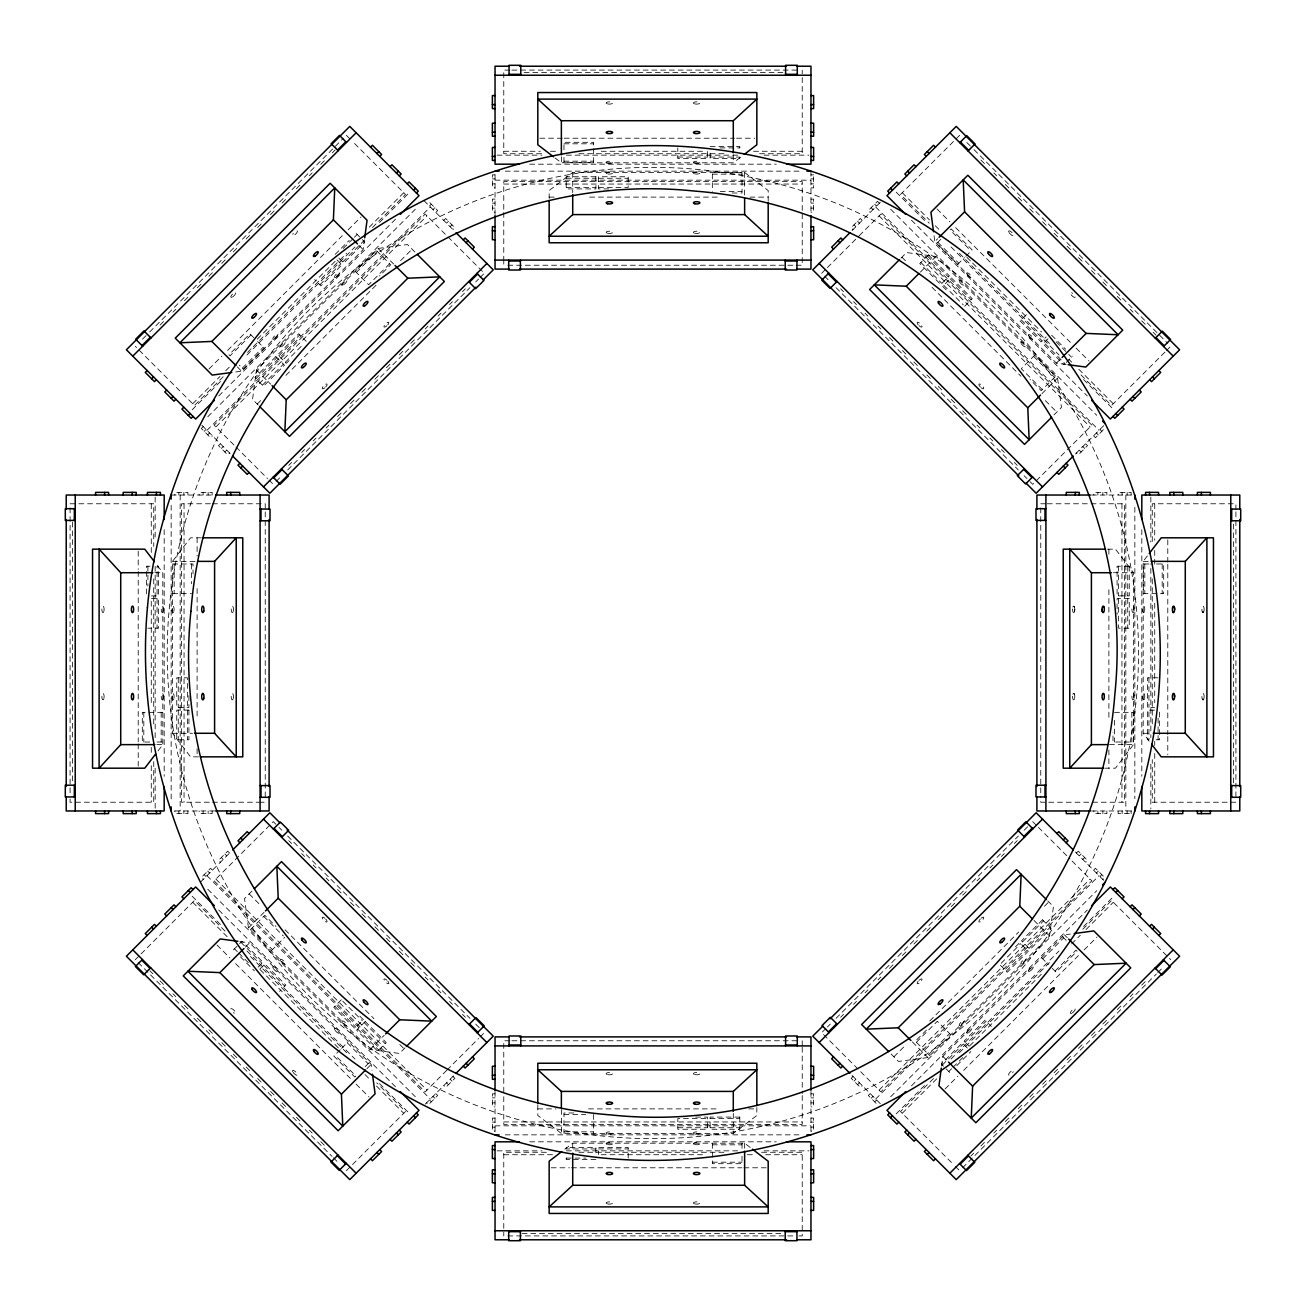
<?xml version="1.0" encoding="UTF-8"?>
<svg xmlns="http://www.w3.org/2000/svg" width="1306" height="1306" viewBox="0 0 1306 1306"><rect width="100%" height="100%" fill="white"/><g stroke="black" fill="none" stroke-linecap="round" stroke-linejoin="round"><path stroke-width="0.75" stroke-dasharray="5 3.75" d="M414.9 251.993L407.456 244.549L378.038 248.45L256.466 370.006L252.564 399.424L258.18 405.04M235.7 371.949L241.594 371.182L363.15 249.609L364.456 239.814M941.544 1066.186L942.85 1056.391L1064.406 934.818L1070.3 934.051M891.1 1054.007L898.544 1061.452L927.962 1057.55L1049.534 935.994L1053.436 906.576L1047.82 900.96M198.496 756.843L190.545 756.843L172.506 733.286L172.506 561.368L190.545 537.811L201.075 537.811M157.993 750.917L162.809 744.632L162.809 572.714L156.802 564.861M1149.198 741.139L1143.191 733.286L1143.191 561.368L1148.007 555.083M1107.504 549.157L1115.455 549.157L1133.494 572.714L1133.494 744.632L1115.455 768.189L1104.925 768.189M142.485 339.168L148.215 333.422M149.651 331.985L343.462 138.175M160.018 325.112L164.311 320.803M172.931 312.183L175.804 309.31M184.424 300.707L188.717 296.397M197.337 287.777L203.083 282.047M208.829 276.301L214.559 270.554M221.742 263.371L227.489 257.641M233.235 251.895L238.965 246.148M246.148 238.965L251.895 233.235M257.641 227.489L263.371 221.742M270.554 214.559L276.301 208.829M282.047 203.083L287.777 197.337M296.397 188.717L300.707 184.424M309.31 175.804L312.183 172.931M320.803 164.311L325.112 160.018M332.295 152.835L335.152 149.961M208.96 369.01L221.873 356.097M227.619 350.367L342.335 235.635M348.082 229.905L360.978 216.992M250.981 334.907L230.003 355.885L228.942 354.824L249.919 333.846L256.319 340.246M335.169 254.409L349.159 240.418M343.217 248.466L353.012 238.671M354.399 237.284L357.207 234.476M192.7 403.75L219.979 376.471M225.726 370.724L230.036 366.415M257.315 339.136L336.279 260.188M369.288 227.162L403.75 192.7M223.163 376.765L194.447 405.48L135.302 346.335M247.569 352.359L251.878 348.065M253.315 346.629L346.629 253.315M372.471 227.473L405.48 194.447L352.081 141.048M192.162 409.774L222.428 379.507M246.932 355.02L355.02 246.932M379.507 222.428L409.774 192.162M319.872 284.773L340.85 263.796M342.711 261.951L363.688 240.957M242.279 368.161L263.257 347.184M218.722 395.979L395.979 218.722M207.785 416.761L415.324 209.238M356.358 272.432L377.352 251.454M203.214 426.605L201.336 428.482L210.544 437.69L212.437 435.812M255.943 378.658L276.921 357.681M278.766 355.836L299.76 334.842M204.177 431.323L206.054 429.429M429.429 206.054L431.323 204.177M206.968 430.343L430.343 206.968M207.719 434.865L209.597 432.972M432.972 209.597L434.865 207.719M215.882 426.915L426.915 215.882M262.424 385.139L283.402 364.162M285.247 362.317L303.433 344.131M435.812 212.437L437.69 210.544L429.756 202.61M289.099 360.57L286.308 363.362L277.721 354.775L298.699 333.797L306.241 341.339M389.629 263.747L368.651 284.724L355.314 271.387L376.291 250.409L390.674 264.791L379.491 275.99M257.2 404.076L261.51 399.767M285.883 375.393L376.242 285.034M400.615 260.661L412.092 249.185M220.355 443.746L218.477 445.624L227.685 454.831L229.578 452.953M443.746 220.355L445.624 218.477L454.831 227.685L452.953 229.578M221.318 448.448L223.195 446.57M446.57 223.195L448.448 221.318M224.861 452.007L226.738 450.113M450.113 226.738L452.007 224.861M288.773 465.36L291.646 462.487M301.686 452.431L304.559 449.558M313.179 440.955L316.052 438.081M326.092 428.025L328.965 425.152M337.585 416.549L343.331 410.802M350.498 403.619L354.808 399.31M361.991 392.143L367.737 386.396M374.904 379.213L379.213 374.904M386.396 367.737L392.143 361.991M399.31 354.808L403.619 350.498M410.802 343.331L416.549 337.585M425.152 328.965L428.025 326.092M438.081 316.052L440.955 313.179M449.558 304.559L452.431 301.686M462.487 291.646L465.36 288.773M276.154 481.457L281.9 475.71M287.647 469.964L469.964 287.647M475.71 281.9L478.584 279.027M480.02 277.59L484.33 273.281L425.185 214.135L214.135 425.185L235.668 446.701M200.585 882.04L230.607 852.018M852.018 230.607L880.603 202.022M135.302 959.665L139.611 955.355M141.048 953.919L194.447 900.52L227.473 933.529M821.67 273.281L825.98 268.987M827.416 267.55L858.989 235.978M859.299 235.668L880.815 214.135L1091.865 425.185L1032.72 484.33L1028.41 480.02M959.665 135.302L900.52 194.447L929.235 223.163M251.993 891.1L244.549 898.544L248.45 927.962L370.006 1049.534L399.424 1053.436L405.04 1047.82M900.96 258.18L906.576 252.564L935.994 256.466L1057.55 378.038L1061.452 407.456L1054.007 414.9M248.45 927.962L264.041 912.372M1066.186 364.456L1056.391 363.15L934.818 241.594L937.659 238.753M250.409 929.709L264.791 915.326L275.99 926.509M940.777 239.341L936.777 243.34L957.755 264.318L964.432 257.641M233.431 949.854L242.018 941.267L262.996 962.244L257.968 967.273M245.365 947.095L249.609 942.85L371.182 1064.406L371.949 1070.3M920.404 272.056L935.994 256.466M271.387 950.686L284.724 937.349M965.754 256.319L972.154 249.919L951.176 228.942L950.115 230.003L971.093 250.981M259.829 969.117L264.857 964.089L285.834 985.067L279.549 991.352M964.661 306.241L972.203 298.699L951.225 277.721L942.638 286.308L946.834 290.503M341.339 999.759L333.797 1007.301L354.775 1028.279L363.362 1019.692L359.166 1015.497M1026.451 314.648L1020.166 320.933L1041.143 341.911L1046.171 336.883M1048.032 338.727L1043.004 343.756L1063.982 364.733L1065.043 363.688L1044.049 342.711M340.246 1049.681L333.846 1056.081L354.824 1077.058L355.885 1075.997L334.907 1055.019M341.568 1048.359L348.245 1041.682M370.006 1049.534L384.176 1035.364M1056.391 363.15L1060.635 358.905M1066.3 362.431L1072.569 356.146M365.223 1066.659L369.223 1062.66M366.921 1068.667L371.182 1064.406M1041.959 393.628L1057.55 378.038M346.335 1170.698L405.48 1111.553L376.765 1082.837M446.701 1070.332L425.185 1091.865L214.135 880.815L273.281 821.67L277.59 825.98M447.011 1070.022L478.584 1038.45M480.02 1037.013L484.33 1032.72M1164.952 352.081L1111.553 405.48L1078.527 372.471M1166.389 350.645L1170.698 346.335M425.234 1104.141L453.982 1075.393M1075.393 453.982L1105.415 423.96M1103.39 429.756L1095.456 437.69L1093.563 435.812M825.98 1028.41L821.67 1032.72L880.815 1091.865L1091.865 880.815L1070.332 859.299M827.416 1026.973L830.29 1024.1M836.036 1018.353L1018.353 836.036M1024.1 830.29L1029.846 824.543M840.64 1017.227L843.513 1014.354M853.569 1004.314L856.442 1001.441M865.045 992.821L867.919 989.948M877.975 979.908L880.848 977.035M889.451 968.415L895.198 962.669M902.381 955.502L906.691 951.192M913.857 944.009L919.604 938.263M926.787 931.096L931.096 926.787M938.263 919.604L944.009 913.857M951.192 906.691L955.502 902.381M962.669 895.198L968.415 889.451M977.035 880.848L979.908 877.975M989.948 867.919L992.821 865.045M1001.441 856.442L1004.314 853.569M1014.354 843.513L1017.227 840.64M853.047 1076.422L851.169 1078.315L860.376 1087.523L862.254 1085.645M1076.422 853.047L1078.315 851.169L1087.523 860.376L1085.645 862.254M853.993 1081.139L855.887 1079.262M1079.262 855.887L1081.139 853.993M857.552 1084.682L859.43 1082.805M1082.805 859.43L1084.682 857.552M893.908 1056.815L905.385 1045.339M929.758 1020.966L1018.68 932.043M1044.49 906.233L1048.8 901.924M926.509 1030.01L915.326 1041.208L929.709 1055.591M916.371 1042.253L937.349 1021.276L950.686 1034.613M1015.497 946.834L1019.692 942.638L1028.279 951.225L1007.301 972.203L999.759 964.661M870.188 1093.563L868.31 1095.456L876.244 1103.39M1093.563 870.188L1095.456 868.31L1104.664 877.518L1102.786 879.395M1001.163 963.273L1020.753 943.683M1022.598 941.838L1043.576 920.861M871.135 1098.281L873.028 1096.403M879.085 1090.118L1090.118 879.085M1096.403 873.028L1098.281 871.135M875.657 1099.032L1099.032 875.657M874.677 1101.823L876.571 1099.946M1099.946 876.571L1101.823 874.677M1006.24 971.158L1027.234 950.164M1029.079 948.319L1050.057 927.342M928.648 1054.546L949.642 1033.568M890.676 1096.762L1096.762 890.676M911.457 1085.841L1087.278 910.021M1042.743 958.816L1063.721 937.839M942.312 1065.043L963.289 1044.049M965.15 1042.204L986.128 1021.227M896.226 1113.838L926.493 1083.572M950.98 1059.068L1059.068 950.98M1083.572 926.493L1113.838 896.226M933.529 1078.527L900.52 1111.553L953.919 1164.952M959.371 1052.685L1051.248 960.808M1082.837 929.235L1111.553 900.52L1170.698 959.665M902.25 1113.3L936.712 1078.838M969.721 1045.812L1041.519 974.031M1071.655 943.895L1080.274 935.276M1086.021 929.529L1113.3 902.25M948.793 1071.524L951.601 1068.716M952.988 1067.329L962.783 1057.534M956.841 1065.582L970.831 1051.591M1055.019 971.093L1075.997 950.115L1077.058 951.176L1056.081 972.154L1049.681 965.754M945.022 1089.008L957.918 1076.095M963.665 1070.365L1078.381 955.633M1084.127 949.903L1097.04 936.99M970.848 1156.039L973.705 1153.165M980.888 1145.982L985.197 1141.689M993.817 1133.069L996.69 1130.196M1005.293 1121.576L1009.603 1117.283M1018.223 1108.663L1023.953 1102.917M1029.699 1097.171L1035.446 1091.441M1042.629 1084.258L1048.359 1078.511M1054.105 1072.765L1059.852 1067.035M1067.035 1059.852L1072.765 1054.105M1078.511 1048.359L1084.258 1042.629M1091.441 1035.446L1097.171 1029.699M1102.917 1023.953L1108.663 1018.223M1117.283 1009.603L1121.576 1005.293M1130.196 996.69L1133.069 993.817M1141.689 985.197L1145.982 980.888M962.538 1167.825L1156.349 974.015M1157.785 972.578L1163.515 966.832M768.189 201.075L768.189 190.545L744.632 172.506L572.714 172.506L549.157 190.545L549.157 198.496M555.083 157.993L561.368 162.809L733.286 162.809L741.139 156.802M564.861 1149.198L572.714 1143.191L744.632 1143.191L750.917 1148.007M537.811 1104.925L537.811 1115.455L561.368 1133.494L733.286 1133.494L756.843 1115.455L756.843 1107.504M509.862 70.083L503.773 70.083L503.773 153.733L544.373 153.733M511.887 70.083L798.162 70.083M524.081 72.548L783.959 72.548M539.835 138.207L562.151 138.207M564.176 138.207L734.543 138.207M736.568 138.207L754.819 138.207M563.98 143.807L593.659 143.807M710.105 146.403L739.784 146.403L739.784 149.961M719.998 147.904L739.784 147.904M503.773 151.267L540.325 151.267M550.463 151.267L558.593 151.267M601.233 151.267L704.767 151.267M753.497 151.267L802.227 151.267M578.901 153.733L727.099 153.733M759.586 153.733L802.227 153.733L802.227 70.083M497.08 155.153L541.925 155.153M566.38 155.153L739.62 155.153M764.075 155.153L808.92 155.153M677.814 157.063L707.493 157.063M710.105 157.063L739.784 157.063L739.784 158.565L710.105 158.565L710.105 151.447M563.98 161.177L593.659 161.177M529.697 164.181L776.303 164.181M505.242 171.151L800.758 171.151M712.341 174.155L742.02 174.155M495.039 174.873L492.378 174.873L492.378 187.901L495.039 187.901M810.961 174.873L813.622 174.873M566.216 178.253L595.895 178.253M598.507 178.253L628.186 178.253M492.378 178.873L495.039 178.873M810.961 178.873L813.622 178.873M495.039 180.163L810.961 180.163M492.378 183.885L495.039 183.885M810.961 183.885L813.622 183.885M503.773 184.048L802.227 184.048M566.216 187.411L595.895 187.411M598.507 187.411L628.186 187.411L628.186 176.751L598.507 176.751L598.507 188.913L612.351 188.913M810.961 187.901L813.622 187.901L813.622 176.669M720.259 191.525L742.02 191.525M732.127 193.01L742.02 193.01L742.02 172.653L712.341 172.653L712.341 191.525M549.157 197.108L557.27 197.108M589.708 197.108L717.484 197.108M749.938 197.108L768.189 197.108M495.039 199.116L492.378 199.116L492.378 212.143L495.039 212.143M810.961 199.116L813.622 199.116L813.622 212.143L810.961 212.143M492.378 203.116L495.039 203.116M810.961 203.116L813.622 203.116M492.378 208.127L495.039 208.127M810.961 208.127L813.622 208.127M507.838 265.232L794.113 265.232M796.138 265.232L802.227 265.232L802.227 212.454M171.151 495.039L214.527 495.039M1091.473 495.039L1131.241 495.039M70.083 503.773L153.733 503.773L153.733 546.414M210.429 503.773L181.583 503.773L181.583 802.227L210.429 802.227M212.454 503.773L265.232 503.773L265.232 509.862M1040.768 503.773L1046.857 503.773M1047.298 503.773L1124.417 503.773L1124.417 802.227L1040.768 802.227L1040.768 796.138M172.506 561.368L196.553 561.368M1143.191 561.368L1149.198 561.368M172.653 563.98L193.01 563.98L193.01 573.873M1149.002 563.98L1143.338 563.98L1143.338 593.659L1163.695 593.659L1163.695 563.98L1150.488 563.98M149.961 566.216L146.403 566.216L146.403 595.895M154.794 572.714L162.809 572.714M1113.447 572.714L1133.494 572.714M172.653 593.659L191.525 593.659M151.447 595.895L158.565 595.895L158.565 566.216L157.063 566.216L157.063 595.895M151.447 598.507L158.565 598.507L158.565 628.186L147.904 628.186M1158.095 677.814L1147.435 677.814L1147.435 707.493L1154.553 707.493M1154.553 710.105L1147.435 710.105L1147.435 739.784L1148.937 739.784L1148.937 710.105M162.662 712.341L142.305 712.341L142.305 742.02L149.847 742.02M1114.475 712.341L1133.347 712.341L1133.347 742.02L1112.99 742.02L1112.99 732.127M172.506 733.286L192.553 733.286M1143.191 733.286L1151.206 733.286M1156.039 739.784L1159.597 739.784L1159.597 710.105M156.998 742.02L162.662 742.02M156.802 744.632L162.809 744.632M1109.447 744.632L1133.494 744.632M212.454 802.227L258.702 802.227M259.143 802.227L265.232 802.227M1235.917 802.227L1152.267 802.227L1152.267 759.586M174.759 810.961L214.527 810.961M1091.473 810.961L1134.849 810.961M1129.331 813.622L1118.099 813.622L1118.099 810.961M509.862 1040.768L503.773 1040.768L503.773 1093.546M511.887 1040.768L798.162 1040.768M495.039 1093.857L492.378 1093.857L492.378 1106.884L495.039 1106.884M810.961 1093.857L813.622 1093.857L813.622 1106.884L810.961 1106.884M492.378 1097.873L495.039 1097.873M810.961 1097.873L813.622 1097.873M492.378 1102.884L495.039 1102.884M810.961 1102.884L813.622 1102.884M537.811 1108.892L556.062 1108.892M588.516 1108.892L716.292 1108.892M748.73 1108.892L756.843 1108.892M573.873 1112.99L563.98 1112.99L563.98 1133.347M563.98 1114.475L585.741 1114.475M695.625 1117.087L707.493 1117.087L707.493 1129.249L677.814 1129.249L677.814 1118.589L707.493 1118.589M495.039 1118.099L492.378 1118.099L492.378 1131.127L495.039 1131.127M810.961 1118.099L813.622 1118.099L813.622 1131.127L810.961 1131.127M710.105 1118.589L739.784 1118.589M492.378 1122.115L495.039 1122.115M503.773 1121.952L802.227 1121.952M810.961 1122.115L813.622 1122.115M495.039 1125.837L810.961 1125.837M492.378 1127.127L495.039 1127.127M810.961 1127.127L813.622 1127.127M677.814 1127.747L707.493 1127.747M710.105 1127.747L739.784 1127.747M563.98 1131.845L593.659 1131.845M505.242 1134.849L800.758 1134.849M529.697 1141.819L776.303 1141.819M712.341 1144.823L742.02 1144.823M595.895 1148.937L566.216 1148.937L566.216 1147.435L595.895 1147.435L595.895 1154.553M598.507 1148.937L628.186 1148.937M497.08 1150.847L541.925 1150.847M566.38 1150.847L739.62 1150.847M764.075 1150.847L808.92 1150.847M546.414 1152.267L503.773 1152.267L503.773 1235.917M578.901 1152.267L727.099 1152.267M761.627 1152.267L802.227 1152.267L802.227 1235.917L796.138 1235.917M503.773 1154.733L552.503 1154.733M601.233 1154.733L704.767 1154.733M747.407 1154.733L755.537 1154.733M765.675 1154.733L802.227 1154.733M566.216 1158.095L586.002 1158.095M595.895 1159.597L566.216 1159.597L566.216 1156.039M712.341 1162.193L742.02 1162.193M551.181 1167.793L569.432 1167.793M571.457 1167.793L741.824 1167.793M743.849 1167.793L766.165 1167.793M522.041 1233.452L781.919 1233.452M507.838 1235.917L794.113 1235.917M239.814 941.544L249.609 942.85M966.832 142.485L972.578 148.215M974.015 149.651L1167.825 343.462M980.888 160.018L985.197 164.311M993.817 172.931L996.69 175.804M1005.293 184.424L1009.603 188.717M1018.223 197.337L1023.953 203.083M1029.699 208.829L1035.446 214.559M1042.629 221.742L1048.359 227.489M1054.105 233.235L1059.852 238.965M1067.035 246.148L1072.765 251.895M1078.511 257.641L1084.258 263.371M1091.441 270.554L1097.171 276.301M1102.917 282.047L1108.663 287.777M1117.283 296.397L1121.576 300.707M1130.196 309.31L1133.069 312.183M1141.689 320.803L1145.982 325.112M1153.165 332.295L1156.039 335.152M936.99 208.96L949.903 221.873M955.633 227.619L1070.365 342.335M1076.095 348.082L1089.008 360.978M1051.591 335.169L1065.582 349.159M1056.13 341.813L1067.329 353.012M1068.716 354.399L1071.524 357.207M902.25 192.7L929.529 219.979M935.276 225.726L941.022 231.472M966.864 257.315L971.158 261.624M972.595 263.061L1041.519 331.969M1068.781 359.248L1071.655 362.105M1078.838 369.288L1113.3 403.75M959.371 253.315L1051.248 345.192M896.226 192.162L926.493 222.428M950.98 246.932L1059.068 355.02M1083.572 379.507L1113.838 409.774M1021.227 319.872L1042.204 340.85M937.839 242.279L958.816 263.257M911.457 220.159L1087.278 395.979M890.676 209.238L1096.762 415.324M1033.568 356.358L1054.546 377.352M879.395 203.214L877.518 201.336L868.31 210.544L870.188 212.437M927.342 255.943L948.319 276.921M950.164 278.766L971.158 299.76M874.677 204.177L876.571 206.054M1099.946 429.429L1101.823 431.323M875.657 206.968L1099.032 430.343M871.135 207.719L873.028 209.597M1096.403 432.972L1098.281 434.865M879.085 215.882L1090.118 426.915M920.861 262.424L941.838 283.402M943.683 285.247L963.273 304.837M1042.253 389.629L1021.276 368.651L1034.613 355.314L1055.591 376.291L1041.208 390.674L1030.01 379.491M901.924 257.2L906.233 261.51M932.043 287.32L1020.966 376.242M1045.339 400.615L1056.815 412.092M862.254 220.355L860.376 218.477L851.169 227.685L853.047 229.578M1085.645 443.746L1087.523 445.624L1078.315 454.831L1076.422 452.953M857.552 221.318L859.43 223.195M1082.805 446.57L1084.682 448.448M853.993 224.861L855.887 226.738M1079.262 450.113L1081.139 452.007M840.64 288.773L843.513 291.646M853.569 301.686L856.442 304.559M865.045 313.179L867.919 316.052M877.975 326.092L880.848 328.965M889.451 337.585L895.198 343.331M902.381 350.498L906.691 354.808M913.857 361.991L919.604 367.737M926.787 374.904L931.096 379.213M938.263 386.396L944.009 392.143M951.192 399.31L955.502 403.619M962.669 410.802L968.415 416.549M977.035 425.152L979.908 428.025M989.948 438.081L992.821 440.955M1001.441 449.558L1004.314 452.431M1014.354 462.487L1017.227 465.36M824.543 276.154L830.29 281.9M836.036 287.647L1018.353 469.964M1024.1 475.71L1026.973 478.584M423.96 200.585L453.982 230.607M1075.393 852.018L1103.978 880.603M346.335 135.302L350.645 139.611M1032.72 821.67L1037.013 825.98M1038.45 827.416L1070.022 858.989M378.038 248.45L393.628 264.041M1064.406 934.818L1067.247 937.659M1062.66 936.777L1066.659 940.777M356.146 233.431L364.733 242.018L343.756 262.996L338.727 257.968M358.905 245.365L363.15 249.609M1033.944 920.404L1049.534 935.994M1041.682 957.755L1048.359 964.432M336.883 259.829L341.911 264.857L320.933 285.834L314.648 279.549M991.352 1026.451L985.067 1020.166L964.089 1041.143L969.117 1046.171M967.273 1048.032L962.244 1043.004L941.267 1063.982L949.854 1072.569M257.641 341.568L264.318 348.245L243.34 369.223L239.341 365.223M256.466 370.006L270.636 384.176M942.85 1056.391L947.095 1060.635M237.333 366.921L241.594 371.182M912.372 1041.959L927.962 1057.55M235.978 447.011L267.55 478.584M268.987 480.02L273.281 484.33M955.355 1166.389L959.665 1170.698M201.859 425.234L230.607 453.982M852.018 1075.393L882.04 1105.415M279.027 827.416L281.9 830.29M287.647 836.036L469.964 1018.353M475.71 1024.1L481.457 1029.846M288.773 840.64L291.646 843.513M301.686 853.569L304.559 856.442M313.179 865.045L316.052 867.919M326.092 877.975L328.965 880.848M337.585 889.451L343.331 895.198M350.498 902.381L354.808 906.691M361.991 913.857L367.737 919.604M374.904 926.787L379.213 931.096M386.396 938.263L392.143 944.009M399.31 951.192L403.619 955.502M410.802 962.669L416.549 968.415M425.152 977.035L428.025 979.908M438.081 989.948L440.955 992.821M449.558 1001.441L452.431 1004.314M462.487 1014.354L465.36 1017.227M229.578 853.047L227.685 851.169L218.477 860.376L220.355 862.254M452.953 1076.422L454.831 1078.315L445.624 1087.523L443.746 1085.645M224.861 853.993L226.738 855.887M450.113 1079.262L452.007 1081.139M221.318 857.552L223.195 859.43M446.57 1082.805L448.448 1084.682M249.185 893.908L260.661 905.385M285.034 929.758L373.957 1018.68M399.767 1044.49L404.076 1048.8M263.747 916.371L283.32 935.961M212.437 870.188L210.544 868.31L201.336 877.518L203.214 879.395M435.812 1093.563L437.69 1095.456L428.482 1104.664L426.605 1102.786M342.727 1001.163L362.317 1020.753M364.162 1022.598L385.139 1043.576M207.719 871.135L209.597 873.028M215.882 879.085L426.915 1090.118M432.972 1096.403L434.865 1098.281M206.968 875.657L430.343 1099.032M204.177 874.677L206.054 876.571M429.429 1099.946L431.323 1101.823M334.842 1006.24L355.836 1027.234M357.681 1029.079L378.658 1050.057M251.454 928.648L272.432 949.642M207.785 889.239L415.324 1096.762M218.722 910.021L395.979 1087.278M347.184 1042.743L368.161 1063.721M240.957 942.312L261.951 963.289M263.796 965.15L284.773 986.128M192.162 896.226L222.428 926.493M246.932 950.98L355.02 1059.068M379.507 1083.572L409.774 1113.838M250.442 956.498L346.629 1052.685M192.7 902.25L227.162 936.712M260.188 969.721L333.405 1042.939M334.842 1044.376L339.136 1048.685M364.978 1074.528L370.724 1080.274M376.471 1086.021L403.75 1113.3M234.476 948.793L237.284 951.601M238.671 952.988L248.466 962.783M240.418 956.841L254.409 970.831M216.992 945.022L229.905 957.918M235.635 963.665L350.367 1078.381M356.097 1084.127L369.01 1097.04M149.961 970.848L152.835 973.705M160.018 980.888L164.311 985.197M172.931 993.817L175.804 996.69M184.424 1005.293L188.717 1009.603M197.337 1018.223L203.083 1023.953M208.829 1029.699L214.559 1035.446M221.742 1042.629L227.489 1048.359M233.235 1054.105L238.965 1059.852M246.148 1067.035L251.895 1072.765M257.641 1078.511L263.371 1084.258M270.554 1091.441L276.301 1097.171M282.047 1102.917L287.777 1108.663M296.397 1117.283L300.707 1121.576M309.31 1130.196L312.183 1133.069M320.803 1141.689L325.112 1145.982M138.175 962.538L331.985 1156.349M333.422 1157.785L339.168 1163.515M934.051 235.7L934.818 241.594M1235.917 509.862L1235.917 503.773L1152.267 503.773L1152.267 544.373M1235.917 511.887L1235.917 798.162M1233.452 524.081L1233.452 783.959M1167.793 539.835L1167.793 562.151M1167.793 564.176L1167.793 734.543M1167.793 736.568L1167.793 754.819M1162.193 563.98L1162.193 593.659M1158.095 718.022L1158.095 739.784M1154.733 503.773L1154.733 540.325M1154.733 550.463L1154.733 564.682M1154.733 603.258L1154.733 702.742M1154.733 741.318L1154.733 745.383M1154.733 753.497L1154.733 802.227M1152.267 578.901L1152.267 727.099M1150.847 497.08L1150.847 541.925M1150.847 568.42L1150.847 737.58M1150.847 764.075L1150.847 808.92M1148.937 677.814L1148.937 707.493M1144.823 563.98L1144.823 593.659M1141.819 529.697L1141.819 776.303M1134.849 507.283L1134.849 798.717M1131.845 712.341L1131.845 742.02M1131.127 495.039L1131.127 492.378L1118.099 492.378L1118.099 495.039M1131.127 810.961L1131.127 813.622M1127.747 566.216L1127.747 595.895M1127.747 598.507L1127.747 628.186M1127.127 492.378L1127.127 495.039M1127.127 810.961L1127.127 813.622M1125.837 495.039L1125.837 810.961M1122.115 492.378L1122.115 495.039M1122.115 810.961L1122.115 813.622M1121.952 503.773L1121.952 802.227M1118.589 566.216L1118.589 595.895M1118.589 598.507L1118.589 628.186L1129.249 628.186L1129.249 598.507L1117.087 598.507L1117.087 614.342M1114.475 720.259L1114.475 742.02M1108.892 549.157L1108.892 557.27M1108.892 589.708L1108.892 717.484M1108.892 749.938L1108.892 768.189M1106.884 495.039L1106.884 492.378L1093.857 492.378L1093.857 495.039M1106.884 810.961L1106.884 813.622L1093.857 813.622L1093.857 810.961M1102.884 492.378L1102.884 495.039M1102.884 810.961L1102.884 813.622M1097.873 492.378L1097.873 495.039M1097.873 810.961L1097.873 813.622M1040.768 507.838L1040.768 794.113M810.961 171.151L810.961 214.527M810.961 1091.473L810.961 1131.241M802.227 210.429L802.227 181.583L503.773 181.583L503.773 210.429M802.227 1040.768L802.227 1046.857M802.227 1047.298L802.227 1093.546M802.227 1095.571L802.227 1124.417L503.773 1124.417L503.773 1095.571M744.632 172.506L744.632 196.553M744.632 1143.191L744.632 1149.198M742.02 1143.338L742.02 1149.002M742.02 1156.153L742.02 1163.695L712.341 1163.695L712.341 1143.338M733.286 154.794L733.286 162.809M733.286 1113.447L733.286 1133.494M707.493 151.447L707.493 158.565L677.814 158.565L677.814 147.904M628.186 1158.095L628.186 1147.435L598.507 1147.435L598.507 1154.553M593.659 1114.475L593.659 1133.347M572.714 172.506L572.714 192.553M572.714 1143.191L572.714 1151.206M563.98 149.847L563.98 142.305L593.659 142.305L593.659 162.662L563.98 162.662L563.98 156.998M561.368 156.802L561.368 162.809M561.368 1109.447L561.368 1133.494M503.773 212.454L503.773 258.702M503.773 259.143L503.773 265.232M495.039 174.759L495.039 214.527M495.039 1091.473L495.039 1134.849M265.232 511.887L265.232 798.162M212.143 495.039L212.143 492.378L199.116 492.378L199.116 495.039M212.143 810.961L212.143 813.622L199.116 813.622L199.116 810.961M208.127 492.378L208.127 495.039M208.127 810.961L208.127 813.622M203.116 492.378L203.116 495.039M203.116 810.961L203.116 813.622M197.108 537.811L197.108 556.062M197.108 588.516L197.108 718.316M197.108 748.73L197.108 756.843M191.525 563.98L191.525 583.766M188.913 695.625L188.913 707.493L176.751 707.493L176.751 677.814L187.411 677.814L187.411 707.493M187.901 495.039L187.901 492.378L174.873 492.378L174.873 495.039M187.901 810.961L187.901 813.622L174.873 813.622L174.873 810.961M187.411 710.105L187.411 739.784M183.885 492.378L183.885 495.039M184.048 503.773L184.048 802.227M183.885 810.961L183.885 813.622M180.163 495.039L180.163 810.961M178.873 492.378L178.873 495.039M178.873 810.961L178.873 813.622M178.253 677.814L178.253 707.493M178.253 710.105L178.253 739.784M174.155 563.98L174.155 593.659M171.151 505.242L171.151 800.758M164.181 529.697L164.181 776.303M161.177 712.341L161.177 742.02M157.063 598.507L157.063 628.186M155.153 497.08L155.153 537.843M155.153 566.38L155.153 739.62M155.153 768.157L155.153 808.92M153.733 578.901L153.733 727.099M153.733 761.627L153.733 802.227L70.083 802.227L70.083 796.138M151.267 503.773L151.267 552.503M151.267 601.233L151.267 704.767M151.267 747.407L151.267 755.537M151.267 765.675L151.267 802.227M147.904 566.216L147.904 586.002M143.807 712.341L143.807 742.02M138.207 551.181L138.207 569.432M138.207 571.457L138.207 741.824M138.207 743.849L138.207 766.165M72.548 522.041L72.548 781.919M70.083 507.838L70.083 794.113M387.8 981.181A3.265 1.126 45 0 1 387.702 983.614A3.265 1.126 45 0 1 383.98 979.647A3.265 1.126 45 0 1 386.968 980.316M325.684 919.032A3.265 1.126 45 0 1 326.353 922.02A3.265 1.126 45 0 1 322.386 918.298A3.265 1.126 45 0 1 324.819 918.2M230.803 1008.934A3.265 1.126 45 0 1 233.431 1009.734A3.265 1.126 45 0 1 235.668 1013.015A3.265 1.126 45 0 1 233.35 1012.656M981.181 918.2A3.265 1.126 -45 0 1 983.614 918.298A3.265 1.126 -45 0 1 979.647 922.02A3.265 1.126 -45 0 1 980.316 919.032M919.032 980.316A3.265 1.126 -45 0 1 922.02 979.647A3.265 1.126 -45 0 1 918.298 983.614A3.265 1.126 -45 0 1 918.2 981.181M1008.934 1075.197A3.265 1.126 -45 0 1 1009.734 1072.569A3.265 1.126 -45 0 1 1013.015 1070.332A3.265 1.126 -45 0 1 1012.656 1072.65M1072.879 607.045A3.265 1.126 90 0 1 1074.463 607.045M1074.789 609.363A3.265 1.126 90 0 1 1074.463 611.681M1072.879 694.319A3.265 1.126 90 0 1 1074.463 694.319M1203.805 698.955A3.265 1.126 90 0 1 1202.222 698.955M1203.805 611.681A3.265 1.126 90 0 1 1202.222 611.681M918.2 324.819A3.265 1.126 45 0 1 918.298 322.386A3.265 1.126 45 0 1 922.02 326.353A3.265 1.126 45 0 1 919.032 325.684M980.316 386.968A3.265 1.126 45 0 1 979.647 383.98A3.265 1.126 45 0 1 983.614 387.702A3.265 1.126 45 0 1 981.181 387.8M1075.197 297.066A3.265 1.126 45 0 1 1072.569 296.266A3.265 1.126 45 0 1 1070.332 292.985A3.265 1.126 45 0 1 1072.65 293.344M324.819 387.8A3.265 1.126 -45 0 1 322.386 387.702A3.265 1.126 -45 0 1 326.353 383.98A3.265 1.126 -45 0 1 325.684 386.968M386.968 325.684A3.265 1.126 -45 0 1 383.98 326.353A3.265 1.126 -45 0 1 387.702 322.386A3.265 1.126 -45 0 1 387.8 324.819M297.066 230.803A3.265 1.126 -45 0 1 296.266 233.431A3.265 1.126 -45 0 1 292.985 235.668A3.265 1.126 -45 0 1 293.344 233.35M275.86 356.62L254.882 377.614L263.486 386.201L284.463 365.223L275.86 356.62M928.386 254.882L919.799 263.486L940.777 284.463L949.38 275.86L928.386 254.882M365.223 1021.537L356.62 1030.14L377.614 1051.118L386.201 1042.514L365.223 1021.537M1042.514 919.799L1021.537 940.777L1030.14 949.38L1051.118 928.386L1042.514 919.799M595.895 176.751L566.216 176.751L566.216 188.913L595.895 188.913L595.895 176.751M1129.249 566.216L1117.087 566.216L1117.087 595.895L1129.249 595.895L1129.249 566.216M188.913 710.105L176.751 710.105L176.751 739.784L188.913 739.784L188.913 710.105M739.784 1117.087L710.105 1117.087L710.105 1129.249L739.784 1129.249L739.784 1117.087M103.909 611.208A3.265 1.126 -90 0 0 103.076 606.098A3.265 1.126 -90 0 0 101.982 610.8A3.265 1.126 -90 0 0 103.909 611.208M103.909 698.465A3.265 1.126 -90 0 0 103.076 693.372A3.265 1.126 -90 0 0 101.982 698.057A3.265 1.126 -90 0 0 103.909 698.465M163.332 610.996A3.265 1.126 -90 0 0 162.352 606.098A3.265 1.126 -90 0 0 161.389 610.996A3.265 1.126 -90 0 0 163.332 610.996M163.283 698.465A3.265 1.126 -90 0 0 162.434 693.372A3.265 1.126 -90 0 0 161.356 698.057A3.265 1.126 -90 0 0 163.283 698.465M233.252 698.465A3.265 1.126 -90 0 0 232.403 693.372A3.265 1.126 -90 0 0 231.325 698.057A3.265 1.126 -90 0 0 233.252 698.465M233.252 611.208A3.265 1.126 -90 0 0 232.403 606.098A3.265 1.126 -90 0 0 231.325 610.8A3.265 1.126 -90 0 0 233.252 611.208M173.894 698.465A3.265 1.126 -90 0 0 173.045 693.372A3.265 1.126 -90 0 0 171.951 698.057A3.265 1.126 -90 0 0 173.894 698.465M173.894 611.208A3.265 1.126 -90 0 0 173.045 606.098A3.265 1.126 -90 0 0 171.951 610.8A3.265 1.126 -90 0 0 173.894 611.208M342.58 1022.827A3.265 1.126 45 0 0 346.727 1025.602A3.265 1.126 45 0 0 343.951 1021.455A3.265 1.126 45 0 0 342.58 1022.827M280.872 961.118A3.265 1.126 45 0 0 285.018 963.893A3.265 1.126 45 0 0 282.243 959.747A3.265 1.126 45 0 0 280.872 961.118M293.099 1072.291A3.265 1.126 45 0 0 297.246 1075.083A3.265 1.126 45 0 0 294.47 1070.92A3.265 1.126 45 0 0 293.099 1072.291M273.362 968.611A3.265 1.126 45 0 0 277.525 971.403A3.265 1.126 45 0 0 274.733 967.24A3.265 1.126 45 0 0 273.362 968.611M335.071 1030.32A3.265 1.126 45 0 0 339.234 1033.111A3.265 1.126 45 0 0 336.442 1028.948A3.265 1.126 45 0 0 335.071 1030.32M695.004 1074.642A3.265 1.126 0 0 0 699.902 1073.663A3.265 1.126 0 0 0 695.004 1072.699A3.265 1.126 0 0 0 695.004 1074.642M607.731 1074.642A3.265 1.126 0 0 0 612.645 1073.663A3.265 1.126 0 0 0 607.731 1072.699A3.265 1.126 0 0 0 607.731 1074.642M695.004 1134.016A3.265 1.126 0 0 0 699.902 1133.037A3.265 1.126 0 0 0 695.004 1132.073A3.265 1.126 0 0 0 695.004 1134.016M607.731 1134.016A3.265 1.126 0 0 0 612.645 1133.037A3.265 1.126 0 0 0 607.731 1132.073A3.265 1.126 0 0 0 607.731 1134.016M607.535 1203.936A3.265 1.126 0 0 0 612.628 1203.087A3.265 1.126 0 0 0 607.943 1202.01A3.265 1.126 0 0 0 607.535 1203.936M694.792 1203.936A3.265 1.126 0 0 0 699.902 1203.087A3.265 1.126 0 0 0 695.2 1202.01A3.265 1.126 0 0 0 694.792 1203.936M607.731 1144.611A3.265 1.126 0 0 0 612.645 1143.648A3.265 1.126 0 0 0 607.731 1142.668A3.265 1.126 0 0 0 607.731 1144.611M695.004 1144.611A3.265 1.126 0 0 0 699.902 1143.648A3.265 1.126 0 0 0 695.004 1142.668A3.265 1.126 0 0 0 695.004 1144.611M1022.827 963.42A3.265 1.126 -45 0 0 1025.602 959.273A3.265 1.126 -45 0 0 1021.455 962.049A3.265 1.126 -45 0 0 1022.827 963.42M961.118 1025.128A3.265 1.126 -45 0 0 963.893 1020.982A3.265 1.126 -45 0 0 959.747 1023.757A3.265 1.126 -45 0 0 961.118 1025.128M1072.291 1012.901A3.265 1.126 -45 0 0 1075.083 1008.754A3.265 1.126 -45 0 0 1070.92 1011.53A3.265 1.126 -45 0 0 1072.291 1012.901M968.611 1032.638A3.265 1.126 -45 0 0 971.403 1028.475A3.265 1.126 -45 0 0 967.24 1031.267A3.265 1.126 -45 0 0 968.611 1032.638M1030.32 970.929A3.265 1.126 -45 0 0 1033.111 966.767A3.265 1.126 -45 0 0 1028.948 969.558A3.265 1.126 -45 0 0 1030.32 970.929M1074.593 611.208A3.265 1.126 -90 0 0 1073.744 606.098A3.265 1.126 -90 0 0 1072.667 610.8A3.265 1.126 -90 0 0 1074.593 611.208M1074.593 698.465A3.265 1.126 -90 0 0 1073.744 693.372A3.265 1.126 -90 0 0 1072.667 698.057A3.265 1.126 -90 0 0 1074.593 698.465M1133.967 611.208A3.265 1.126 -90 0 0 1133.118 606.098A3.265 1.126 -90 0 0 1132.024 610.8A3.265 1.126 -90 0 0 1133.967 611.208M1133.967 698.465A3.265 1.126 -90 0 0 1133.118 693.372A3.265 1.126 -90 0 0 1132.024 698.057A3.265 1.126 -90 0 0 1133.967 698.465M1203.985 698.269A3.265 1.126 -90 0 0 1203.006 693.355A3.265 1.126 -90 0 0 1202.042 698.269A3.265 1.126 -90 0 0 1203.985 698.269M1203.985 610.996A3.265 1.126 -90 0 0 1203.006 606.098A3.265 1.126 -90 0 0 1202.042 610.996A3.265 1.126 -90 0 0 1203.985 610.996M1144.611 698.269A3.265 1.126 -90 0 0 1143.648 693.355A3.265 1.126 -90 0 0 1142.668 698.269A3.265 1.126 -90 0 0 1144.611 698.269M1144.611 610.996A3.265 1.126 -90 0 0 1143.648 606.098A3.265 1.126 -90 0 0 1142.668 610.996A3.265 1.126 -90 0 0 1144.611 610.996M959.747 282.243A3.265 1.126 45 0 0 963.893 285.018A3.265 1.126 45 0 0 961.118 280.872A3.265 1.126 45 0 0 959.747 282.243M1021.455 343.951A3.265 1.126 45 0 0 1025.602 346.727A3.265 1.126 45 0 0 1022.827 342.58A3.265 1.126 45 0 0 1021.455 343.951M1009.114 232.582A3.265 1.126 45 0 0 1013.309 235.602A3.265 1.126 45 0 0 1010.762 231.505A3.265 1.126 45 0 0 1009.114 232.582M1028.948 336.442A3.265 1.126 45 0 0 1033.111 339.234A3.265 1.126 45 0 0 1030.32 335.071A3.265 1.126 45 0 0 1028.948 336.442M967.126 274.57A3.265 1.126 45 0 0 971.338 277.574A3.265 1.126 45 0 0 968.791 273.493A3.265 1.126 45 0 0 967.126 274.57M607.535 233.252A3.265 1.126 0 0 0 612.628 232.403A3.265 1.126 0 0 0 607.943 231.325A3.265 1.126 0 0 0 607.535 233.252M694.792 233.252A3.265 1.126 0 0 0 699.902 232.403A3.265 1.126 0 0 0 695.2 231.325A3.265 1.126 0 0 0 694.792 233.252M607.731 173.927A3.265 1.126 0 0 0 612.645 172.963A3.265 1.126 0 0 0 607.731 171.984A3.265 1.126 0 0 0 607.731 173.927M695.004 173.927A3.265 1.126 0 0 0 699.902 172.963A3.265 1.126 0 0 0 695.004 171.984A3.265 1.126 0 0 0 695.004 173.927M694.792 103.909A3.265 1.126 0 0 0 699.902 103.076A3.265 1.126 0 0 0 695.2 101.982A3.265 1.126 0 0 0 694.792 103.909M607.535 103.909A3.265 1.126 0 0 0 612.628 103.076A3.265 1.126 0 0 0 607.943 101.982A3.265 1.126 0 0 0 607.535 103.909M695.004 163.332A3.265 1.126 0 0 0 699.902 162.352A3.265 1.126 0 0 0 695.004 161.389A3.265 1.126 0 0 0 695.004 163.332M607.731 163.332A3.265 1.126 0 0 0 612.645 162.352A3.265 1.126 0 0 0 607.731 161.389A3.265 1.126 0 0 0 607.731 163.332M282.063 346.368A3.265 1.126 -45 0 0 285.067 342.156A3.265 1.126 -45 0 0 280.986 344.719A3.265 1.126 -45 0 0 282.063 346.368M343.772 284.659A3.265 1.126 -45 0 0 346.776 280.464A3.265 1.126 -45 0 0 342.694 283.01A3.265 1.126 -45 0 0 343.772 284.659M232.762 296.772A3.265 1.126 -45 0 0 235.537 292.626A3.265 1.126 -45 0 0 231.391 295.401A3.265 1.126 -45 0 0 232.762 296.772M336.442 277.052A3.265 1.126 -45 0 0 339.234 272.889A3.265 1.126 -45 0 0 335.071 275.68A3.265 1.126 -45 0 0 336.442 277.052M274.733 338.76A3.265 1.126 -45 0 0 277.525 334.597A3.265 1.126 -45 0 0 273.362 337.389A3.265 1.126 -45 0 0 274.733 338.76M410.035 1073.581A485.636 485.636 0 0 0 1138.505 653.016A485.636 485.636 0 0 0 410.035 232.435A485.636 485.636 0 0 0 410.035 1073.581"/><path stroke-width="1.5" d="M286.226 399.767L284.855 431.715L439.747 276.839L407.799 278.211L286.226 399.767L272.056 385.596M333.389 219.849L334.76 187.901L179.885 342.792L211.833 341.421L333.389 219.849L357.485 243.944M972.611 1086.151L971.24 1118.099L1126.115 963.208L1094.167 964.579L972.611 1086.151L948.515 1062.056M1019.774 906.233L1021.145 874.285L866.253 1029.161L898.202 1027.789L1019.774 906.233L1032.524 918.983M364.717 237.839L367.051 220.192L330.124 183.264L175.249 338.156L212.176 375.083L231.782 372.471M941.283 1068.161L938.949 1085.808L975.876 1122.736L1130.751 967.844L1093.824 930.917L1074.218 933.529M155.594 754.052L144.77 768.189L92.546 768.189L92.546 549.157L144.77 549.157L154.386 561.711M1149.198 553.515L1161.23 537.811L1213.454 537.811L1213.454 756.843L1161.23 756.843L1151.614 744.289M214.592 561.368L236.223 537.811L236.223 756.843L214.592 733.286L214.592 561.368L198.561 561.368M120.723 744.632L99.109 768.189L99.109 549.157L120.723 572.714L120.723 744.632L154.794 744.632M1185.277 561.368L1206.891 537.811L1206.891 756.843L1185.277 733.286L1185.277 561.368L1151.206 561.368M1091.408 744.632L1069.777 768.189L1069.777 549.157L1091.408 572.714L1091.408 744.632L1107.439 744.632M142.044 345.584L150.321 337.307M337.568 150.059L345.845 141.766M132.771 356.146L356.146 132.771M147.154 370.545L145.276 372.422L154.483 381.63L156.377 379.752M370.545 147.154L372.422 145.276L381.63 154.483L379.752 156.377M151.659 378.805L153.537 376.912M376.912 153.537L378.805 151.659M166.678 390.053L164.785 391.931L174.008 401.154L175.886 399.261M390.053 166.678L391.931 164.785L401.154 174.008L399.261 175.886M171.168 398.314L173.045 396.436M396.436 173.045L398.314 171.168M183.82 407.194L181.926 409.072L191.149 418.279L193.027 416.402M407.194 183.82L409.072 181.926L418.279 191.149L416.402 193.027M188.309 415.455L190.186 413.578M413.578 190.186L415.455 188.309M214.396 400.305L195.655 419.046L126.388 349.763L349.763 126.388L419.046 195.655L400.305 214.396M239.88 463.255L237.986 465.132L247.209 474.339L249.087 472.462M463.255 239.88L465.132 237.986L474.339 247.209L472.462 249.087M240.826 467.972L242.704 466.079M466.079 242.704L467.972 240.826M263.486 486.86L486.86 263.486M273.77 477.849L282.063 469.572M469.311 282.325L477.588 274.031M475.939 287.157L269.852 493.244L232.697 456.072M483.155 279.941L493.244 269.852L456.072 232.697M232.697 849.928L269.852 812.756L279.941 822.845M849.928 232.697L812.756 269.852L1018.843 475.939M142.419 959.502L135.4 966.522L143.676 974.815L150.696 967.795M828.788 273.134L821.768 280.153L830.061 288.43L837.081 281.41M273.395 829.049L280.415 822.029L288.691 830.322L281.672 837.342M959.763 142.681L966.783 135.661L975.076 143.938L968.056 150.957M254.376 888.717L281.476 861.617L436.367 1016.509L406.444 1046.416M899.556 259.584L869.633 289.491L1024.524 444.383L1051.624 417.283M265.461 910.968L278.211 898.202L276.839 866.253L431.715 1021.145L399.767 1019.774L278.211 898.202M939.079 237.333L964.579 211.833L963.208 179.885L1118.099 334.76L1086.151 333.389L964.579 211.833M219.849 972.611L341.421 1094.167L342.792 1126.115L187.901 971.24L219.849 972.611L243.944 948.515M906.233 286.226L1027.789 407.799L1029.161 439.747L874.285 284.855L906.233 286.226L918.983 273.476M385.596 1033.944L399.767 1019.774M1062.056 357.485L1086.151 333.389M341.421 1094.167L365.5 1070.071M1027.789 407.799L1040.539 395.032M337.944 1155.043L330.924 1162.062L339.217 1170.339L346.237 1163.32M1024.328 468.658L1017.309 475.678L1025.585 483.971L1032.605 476.951M468.919 1024.59L475.939 1017.57L484.232 1025.847L477.212 1032.866M1155.304 338.205L1162.324 331.185L1170.6 339.478L1163.581 346.498M456.072 1073.303L493.244 1036.148L287.157 830.061M1073.303 456.072L1036.148 493.244L1026.059 483.155M822.845 1026.059L812.756 1036.148L849.928 1073.303M830.061 1018.843L1036.148 812.756L1073.303 849.928M828.412 1031.969L836.689 1023.675M1023.937 836.428L1032.23 828.151M819.14 1042.514L1042.514 819.14M833.538 1056.913L831.661 1058.791L840.868 1068.014L842.745 1066.12M1056.913 833.538L1058.791 831.661L1068.014 840.868L1066.12 842.745M838.028 1065.174L839.921 1063.296M1063.296 839.921L1065.174 838.028M1102.525 884.913L1105.415 882.04M905.695 1091.604L886.954 1110.345L956.237 1179.612L1179.612 956.237L1110.345 886.954L1091.604 905.695M889.598 1112.973L887.721 1114.851L896.928 1124.074L898.806 1122.18M1112.973 889.598L1114.851 887.721L1124.074 896.928L1122.18 898.806M890.545 1117.691L892.422 1115.814M1115.814 892.422L1117.691 890.545M906.739 1130.114L904.846 1131.992L914.069 1141.215L915.947 1139.322M1130.114 906.739L1131.992 904.846L1141.215 914.069L1139.322 915.947M907.686 1134.832L909.564 1132.955M1132.955 909.564L1134.832 907.686M926.248 1149.623L924.37 1151.517L933.578 1160.724L935.455 1158.846M1149.623 926.248L1151.517 924.37L1160.724 933.578L1158.846 935.455M927.195 1154.341L929.088 1152.463M1152.463 929.088L1154.341 927.195M949.854 1173.229L1173.229 949.854M960.155 1164.234L968.432 1155.941M1155.679 968.693L1163.956 960.416M572.714 214.592L549.157 236.223L768.189 236.223L744.632 214.592L572.714 214.592L572.714 194.561M733.286 120.723L756.843 99.109L537.811 99.109L561.368 120.723L733.286 120.723L733.286 152.786M572.714 1185.277L549.157 1206.891L768.189 1206.891L744.632 1185.277L572.714 1185.277L572.714 1153.214M733.286 1091.408L756.843 1069.777L537.811 1069.777L561.368 1091.408L733.286 1091.408L733.286 1111.439M744.289 154.386L756.843 144.77L756.843 92.546L537.811 92.546L537.811 144.77L553.515 156.802M561.711 1151.614L549.157 1161.23L549.157 1213.454L768.189 1213.454L768.189 1161.23L752.485 1149.198M509.307 66.214L495.039 66.214L495.039 164.181L519.51 164.181M519.51 66.214L786.49 66.214M796.693 66.214L810.961 66.214L810.961 164.181L786.49 164.181M509.062 74.328L520.784 74.328M785.592 74.328L797.297 74.328M495.039 75.226L810.961 75.226M495.039 95.583L492.378 95.583L492.378 108.61L495.039 108.61M810.961 95.583L813.622 95.583L813.622 108.61L810.961 108.61M492.378 104.611L495.039 104.611M810.961 104.611L813.622 104.611M495.039 123.188L492.378 123.188L492.378 136.216L495.039 136.216M810.961 123.188L813.622 123.188L813.622 136.216L810.961 136.216M492.378 132.2L495.039 132.2M810.961 132.2L813.622 132.2M495.039 147.431L492.378 147.431L492.378 160.442L495.039 160.442M810.961 147.431L813.622 147.431L813.622 160.442L810.961 160.442M492.378 156.442L495.039 156.442M810.961 156.442L813.622 156.442M495.039 171.151L499.121 171.151M806.879 171.151L810.961 171.151M495.039 226.705L492.378 226.705L492.378 239.733L495.039 239.733M810.961 226.705L813.622 226.705L813.622 239.733L810.961 239.733M492.378 230.705L495.039 230.705M810.961 230.705L813.622 230.705M495.039 260.09L810.961 260.09M508.703 261.004L520.408 261.004M785.216 261.004L796.938 261.004M509.307 269.101L495.039 269.101L495.039 215.621M519.51 269.101L786.49 269.101M796.693 269.101L810.961 269.101L810.961 215.621M215.621 495.039L269.101 495.039L269.101 509.307M1090.379 495.039L1036.899 495.039L1036.899 509.307M75.226 508.703L65.3 508.703L65.3 520.408L75.226 520.408M1045.91 508.703L1035.985 508.703L1035.985 520.408L1045.91 520.408M260.09 509.062L270.016 509.062L270.016 520.784L260.09 520.784M1230.774 509.062L1240.7 509.062L1240.7 520.784L1230.774 520.784M202.463 537.811L242.769 537.811L242.769 756.843L200.471 756.843M1105.529 549.157L1063.231 549.157L1063.231 768.189L1103.537 768.189M120.723 572.714L152.786 572.714M1091.408 572.714L1111.439 572.714M194.561 733.286L214.592 733.286M1153.214 733.286L1185.277 733.286M75.226 785.216L65.3 785.216L65.3 796.938L75.226 796.938M1045.91 785.216L1035.985 785.216L1035.985 796.938L1045.91 796.938M260.09 785.592L270.016 785.592L270.016 797.297L260.09 797.297M1230.774 785.592L1240.7 785.592L1240.7 797.297L1230.774 797.297M215.621 810.961L269.101 810.961L269.101 796.693M1090.379 810.961L1036.899 810.961L1036.899 796.693M509.307 1036.899L495.039 1036.899L495.039 1090.379M519.51 1036.899L786.49 1036.899M796.693 1036.899L810.961 1036.899L810.961 1090.379M509.062 1044.996L520.784 1044.996M785.592 1044.996L797.297 1044.996M495.039 1045.91L810.961 1045.91M495.039 1066.267L492.378 1066.267L492.378 1079.295L495.039 1079.295M810.961 1066.267L813.622 1066.267L813.622 1079.295L810.961 1079.295M492.378 1075.295L495.039 1075.295M810.961 1075.295L813.622 1075.295M495.039 1134.849L499.121 1134.849M806.879 1134.849L810.961 1134.849M519.51 1141.819L495.039 1141.819L495.039 1239.786L509.307 1239.786M786.49 1141.819L810.961 1141.819L810.961 1239.786L796.693 1239.786M495.039 1145.558L492.378 1145.558L492.378 1158.569L495.039 1158.569M810.961 1145.558L813.622 1145.558L813.622 1158.569L810.961 1158.569M492.378 1149.558L495.039 1149.558M810.961 1149.558L813.622 1149.558M495.039 1169.784L492.378 1169.784L492.378 1182.812L495.039 1182.812M810.961 1169.784L813.622 1169.784L813.622 1182.812L810.961 1182.812M492.378 1173.8L495.039 1173.8M810.961 1173.8L813.622 1173.8M495.039 1197.39L492.378 1197.39L492.378 1210.417L495.039 1210.417M810.961 1197.39L813.622 1197.39L813.622 1210.417L810.961 1210.417M492.378 1201.389L495.039 1201.389M810.961 1201.389L813.622 1201.389M495.039 1230.774L810.961 1230.774M508.703 1231.672L520.408 1231.672M785.216 1231.672L796.938 1231.672M519.51 1239.786L786.49 1239.786M1068.161 364.717L1085.808 367.051L1122.736 330.124L967.844 175.249L930.917 212.176L933.529 231.782M237.839 941.283L220.192 938.949L183.264 975.876L338.156 1130.751L375.083 1093.824L372.471 1074.218M960.416 142.044L968.693 150.321M1155.941 337.568L1164.234 345.845M949.854 132.771L1173.229 356.146M935.455 147.154L933.578 145.276L924.37 154.483L926.248 156.377M1158.846 370.545L1160.724 372.422L1151.517 381.63L1149.623 379.752M927.195 151.659L929.088 153.537M1152.463 376.912L1154.341 378.805M915.947 166.678L914.069 164.785L904.846 174.008L906.739 175.886M1139.322 390.053L1141.215 391.931L1131.992 401.154L1130.114 399.261M907.686 171.168L909.564 173.045M1132.955 396.436L1134.832 398.314M898.806 183.82L896.928 181.926L887.721 191.149L889.598 193.027M1122.18 407.194L1124.074 409.072L1114.851 418.279L1112.973 416.402M890.545 188.309L892.422 190.186M1115.814 413.578L1117.691 415.455M905.695 214.396L886.954 195.655L956.237 126.388L1179.612 349.763L1110.345 419.046L1091.604 400.305M1102.525 421.087L1105.415 423.96M842.745 239.88L840.868 237.986L831.661 247.209L833.538 249.087M1066.12 463.255L1068.014 465.132L1058.791 474.339L1056.913 472.462M838.028 240.826L839.921 242.704M1063.296 466.079L1065.174 467.972M819.14 263.486L1042.514 486.86M828.151 273.77L836.428 282.063M1023.675 469.311L1031.969 477.588M346.498 142.419L339.478 135.4L331.185 143.676L338.205 150.696M1032.866 828.788L1025.847 821.768L1017.57 830.061L1024.59 837.081M476.951 273.395L483.971 280.415L475.678 288.691L468.658 281.672M1163.32 959.763L1170.339 966.783L1162.062 975.076L1155.043 968.056M417.283 254.376L444.383 281.476L289.491 436.367L259.584 406.444M1046.416 899.556L1016.509 869.633L861.617 1024.524L888.717 1051.624M395.032 265.461L407.799 278.211M1068.667 939.079L1094.167 964.579M211.833 341.421L235.929 365.5M898.202 1027.789L910.968 1040.539M150.957 337.944L143.938 330.924L135.661 339.217L142.681 346.237M837.342 1024.328L830.322 1017.309L822.029 1025.585L829.049 1032.605M281.41 468.919L288.43 475.939L280.153 484.232L273.134 477.212M967.795 1155.304L974.815 1162.324L966.522 1170.6L959.502 1163.581M274.031 828.412L282.325 836.689M469.572 1023.937L477.849 1032.23M263.486 819.14L486.86 1042.514M249.087 833.538L247.209 831.661L237.986 840.868L239.88 842.745M472.462 1056.913L474.339 1058.791L465.132 1068.014L463.255 1066.12M240.826 838.028L242.704 839.921M466.079 1063.296L467.972 1065.174M214.396 905.695L195.655 886.954L126.388 956.237L349.763 1179.612L419.046 1110.345L400.305 1091.604M193.027 889.598L191.149 887.721L181.926 896.928L183.82 898.806M416.402 1112.973L418.279 1114.851L409.072 1124.074L407.194 1122.18M188.309 890.545L190.186 892.422M413.578 1115.814L415.455 1117.691M175.886 906.739L174.008 904.846L164.785 914.069L166.678 915.947M399.261 1130.114L401.154 1131.992L391.931 1141.215L390.053 1139.322M171.168 907.686L173.045 909.564M396.436 1132.955L398.314 1134.832M156.377 926.248L154.483 924.37L145.276 933.578L147.154 935.455M379.752 1149.623L381.63 1151.517L372.422 1160.724L370.545 1158.846M151.659 927.195L153.537 929.088M376.912 1152.463L378.805 1154.341M132.771 949.854L356.146 1173.229M141.766 960.155L150.059 968.432M337.307 1155.679L345.584 1163.956M1239.786 509.307L1239.786 495.039L1141.819 495.039L1141.819 519.51M1239.786 519.51L1239.786 786.49M1239.786 796.693L1239.786 810.961L1141.819 810.961L1141.819 786.49M1231.672 509.062L1231.672 520.784M1231.672 785.592L1231.672 797.297M1230.774 495.039L1230.774 810.961M1210.417 495.039L1210.417 492.378L1197.39 492.378L1197.39 495.039M1210.417 810.961L1210.417 813.622L1197.39 813.622L1197.39 810.961M1201.389 492.378L1201.389 495.039M1201.389 810.961L1201.389 813.622M1182.812 495.039L1182.812 492.378L1169.784 492.378L1169.784 495.039M1182.812 810.961L1182.812 813.622L1169.784 813.622L1169.784 810.961M1173.8 492.378L1173.8 495.039M1173.8 810.961L1173.8 813.622M1158.569 495.039L1158.569 492.378L1145.558 492.378L1145.558 495.039M1158.569 810.961L1158.569 813.622L1145.558 813.622L1145.558 810.961M1149.558 492.378L1149.558 495.039M1149.558 810.961L1149.558 813.622M1134.849 495.039L1134.849 499.121M1134.849 806.879L1134.849 810.961M1079.295 495.039L1079.295 492.378L1066.267 492.378L1066.267 495.039M1079.295 810.961L1079.295 813.622L1066.267 813.622L1066.267 810.961M1075.295 492.378L1075.295 495.039M1075.295 810.961L1075.295 813.622M1045.91 495.039L1045.91 810.961M1044.996 508.703L1044.996 520.408M1044.996 785.216L1044.996 796.938M1036.899 519.51L1036.899 786.49M797.297 75.226L797.297 65.3L785.592 65.3L785.592 75.226M797.297 1045.91L797.297 1035.985L785.592 1035.985L785.592 1045.91M796.938 260.09L796.938 270.016L785.216 270.016L785.216 260.09M796.938 1230.774L796.938 1240.7L785.216 1240.7L785.216 1230.774M768.189 202.463L768.189 242.769L549.157 242.769L549.157 200.471M756.843 1105.529L756.843 1063.231L537.811 1063.231L537.811 1103.537M744.632 198.561L744.632 214.592M744.632 1151.206L744.632 1185.277M561.368 120.723L561.368 154.794M561.368 1091.408L561.368 1107.439M520.784 75.226L520.784 65.3L509.062 65.3L509.062 75.226M520.784 1045.91L520.784 1035.985L509.062 1035.985L509.062 1045.91M520.408 260.09L520.408 270.016L508.703 270.016L508.703 260.09M520.408 1230.774L520.408 1240.7L508.703 1240.7L508.703 1230.774M269.101 519.51L269.101 786.49M261.004 509.062L261.004 520.784M261.004 785.592L261.004 797.297M260.09 495.039L260.09 810.961M239.733 495.039L239.733 492.378L226.705 492.378L226.705 495.039M239.733 810.961L239.733 813.622L226.705 813.622L226.705 810.961M230.705 492.378L230.705 495.039M230.705 810.961L230.705 813.622M171.151 495.039L171.151 499.121M171.151 806.879L171.151 810.961M164.181 519.51L164.181 495.039L66.214 495.039L66.214 509.307M164.181 786.49L164.181 810.961L66.214 810.961L66.214 796.693M160.442 495.039L160.442 492.378L147.431 492.378L147.431 495.039M160.442 810.961L160.442 813.622L147.431 813.622L147.431 810.961M156.442 492.378L156.442 495.039M156.442 810.961L156.442 813.622M136.216 495.039L136.216 492.378L123.188 492.378L123.188 495.039M136.216 810.961L136.216 813.622L123.188 813.622L123.188 810.961M132.2 492.378L132.2 495.039M132.2 810.961L132.2 813.622M108.61 495.039L108.61 492.378L95.583 492.378L95.583 495.039M108.61 810.961L108.61 813.622L95.583 813.622L95.583 810.961M104.611 492.378L104.611 495.039M104.611 810.961L104.611 813.622M75.226 495.039L75.226 810.961M74.328 508.703L74.328 520.408M74.328 785.216L74.328 796.938M66.214 519.51L66.214 786.49M1102.395 611.681A3.265 1.126 90 0 1 1102.068 609.363M1174.274 694.319A3.265 1.126 90 0 1 1174.616 696.637M1174.274 607.045A3.265 1.126 90 0 1 1174.616 609.363M147.447 607.404C135.661 737.71 176.571 871.233 258.898 972.856C344.311 1077.907 472.38 1146.276 607.257 1158.406C737.564 1170.209 871.069 1129.282 972.709 1046.971C1077.76 961.559 1146.129 833.473 1158.259 698.612C1170.062 568.306 1129.135 434.784 1046.824 333.161C961.412 228.109 833.326 159.74 698.449 147.611C568.159 135.808 434.637 176.734 332.997 259.045C227.962 344.458 159.577 472.543 147.447 607.404M190.905 611.339C164.801 860.458 361.338 1096.044 611.175 1114.949C860.295 1141.069 1095.897 944.532 1114.802 694.678C1140.922 445.558 944.385 209.972 694.531 191.068C445.411 164.948 209.825 361.484 190.905 611.339M133.441 611.208A3.265 1.126 -90 0 0 132.592 606.098A3.265 1.126 -90 0 0 131.498 610.8A3.265 1.126 -90 0 0 133.441 611.208M133.441 698.465A3.265 1.126 -90 0 0 132.592 693.372A3.265 1.126 -90 0 0 131.498 698.057A3.265 1.126 -90 0 0 133.441 698.465M203.785 698.269A3.265 1.126 -90 0 0 202.805 693.355A3.265 1.126 -90 0 0 201.842 698.269A3.265 1.126 -90 0 0 203.785 698.269M203.785 610.996A3.265 1.126 -90 0 0 202.805 606.098A3.265 1.126 -90 0 0 201.842 610.996A3.265 1.126 -90 0 0 203.785 610.996M363.672 1001.718A3.265 1.126 45 0 0 367.835 1004.494A3.265 1.126 45 0 0 365.043 1000.347A3.265 1.126 45 0 0 363.672 1001.718M301.964 940.01A3.265 1.126 45 0 0 306.126 942.801A3.265 1.126 45 0 0 303.335 938.639A3.265 1.126 45 0 0 301.964 940.01M252.27 989.719A3.265 1.126 45 0 0 256.417 992.495A3.265 1.126 45 0 0 253.625 988.348A3.265 1.126 45 0 0 252.27 989.719M313.962 1051.428A3.265 1.126 45 0 0 318.125 1054.203A3.265 1.126 45 0 0 315.334 1050.057A3.265 1.126 45 0 0 313.962 1051.428M695.004 1104.158A3.265 1.126 0 0 0 699.902 1103.195A3.265 1.126 0 0 0 695.004 1102.215A3.265 1.126 0 0 0 695.004 1104.158M607.731 1104.158A3.265 1.126 0 0 0 612.645 1103.195A3.265 1.126 0 0 0 607.731 1102.215A3.265 1.126 0 0 0 607.731 1104.158M607.731 1174.453A3.265 1.126 0 0 0 612.645 1173.49A3.265 1.126 0 0 0 607.731 1172.527A3.265 1.126 0 0 0 607.731 1174.453M694.792 1174.42A3.265 1.126 0 0 0 699.902 1173.572A3.265 1.126 0 0 0 695.2 1172.478A3.265 1.126 0 0 0 694.792 1174.42M1001.718 942.328A3.265 1.126 -45 0 0 1004.494 938.165A3.265 1.126 -45 0 0 1000.347 940.957A3.265 1.126 -45 0 0 1001.718 942.328M940.01 1004.036A3.265 1.126 -45 0 0 942.801 999.874A3.265 1.126 -45 0 0 938.639 1002.665A3.265 1.126 -45 0 0 940.01 1004.036M989.719 1053.73A3.265 1.126 -45 0 0 992.495 1049.583A3.265 1.126 -45 0 0 988.348 1052.375A3.265 1.126 -45 0 0 989.719 1053.73M1051.428 992.038A3.265 1.126 -45 0 0 1054.203 987.875A3.265 1.126 -45 0 0 1050.057 990.666A3.265 1.126 -45 0 0 1051.428 992.038M1103.978 607.045A3.265 1.126 90 0 0 1103.195 606.098A3.265 1.126 -90 0 0 1102.117 610.212A3.265 1.126 -90 0 0 1103.75 612.204A3.265 1.126 -90 0 0 1103.978 607.045M1103.978 694.319A3.265 1.126 90 0 0 1103.195 693.355A3.265 1.126 -90 0 0 1102.117 697.486A3.265 1.126 -90 0 0 1103.75 699.461A3.265 1.126 -90 0 0 1103.978 694.319M1172.706 698.955A3.265 1.126 90 0 0 1173.49 699.902A3.265 1.126 -90 0 0 1174.567 695.788A3.265 1.126 -90 0 0 1172.935 693.796A3.265 1.126 -90 0 0 1172.706 698.955M1172.706 611.681A3.265 1.126 90 0 0 1173.49 612.645A3.265 1.126 -90 0 0 1174.567 608.514A3.265 1.126 -90 0 0 1172.935 606.539A3.265 1.126 -90 0 0 1172.706 611.681M938.524 303.172A3.265 1.126 45 0 0 942.736 306.175A3.265 1.126 45 0 0 940.173 302.094A3.265 1.126 45 0 0 938.524 303.172M1000.347 365.043A3.265 1.126 45 0 0 1004.494 367.835A3.265 1.126 45 0 0 1001.718 363.672A3.265 1.126 45 0 0 1000.347 365.043M1049.942 315.17A3.265 1.126 45 0 0 1054.154 318.174A3.265 1.126 45 0 0 1051.591 314.093A3.265 1.126 45 0 0 1049.942 315.17M988.348 253.625A3.265 1.126 45 0 0 992.495 256.417A3.265 1.126 45 0 0 989.719 252.27A3.265 1.126 45 0 0 988.348 253.625M607.535 203.736A3.265 1.126 0 0 0 612.628 202.887A3.265 1.126 0 0 0 607.943 201.81A3.265 1.126 0 0 0 607.535 203.736M694.792 203.736A3.265 1.126 0 0 0 699.902 202.887A3.265 1.126 0 0 0 695.2 201.81A3.265 1.126 0 0 0 694.792 203.736M695.004 133.473A3.265 1.126 0 0 0 699.902 132.51A3.265 1.126 0 0 0 695.004 131.547A3.265 1.126 0 0 0 695.004 133.473M607.731 133.473A3.265 1.126 0 0 0 612.645 132.51A3.265 1.126 0 0 0 607.731 131.547A3.265 1.126 0 0 0 607.731 133.473M303.172 367.476A3.265 1.126 -45 0 0 306.175 363.264A3.265 1.126 -45 0 0 302.094 365.827A3.265 1.126 -45 0 0 303.172 367.476M365.043 305.653A3.265 1.126 -45 0 0 367.835 301.506A3.265 1.126 -45 0 0 363.672 304.282A3.265 1.126 -45 0 0 365.043 305.653M315.334 255.943A3.265 1.126 -45 0 0 318.125 251.797A3.265 1.126 -45 0 0 313.962 254.572A3.265 1.126 -45 0 0 315.334 255.943M253.625 317.652A3.265 1.126 -45 0 0 256.417 313.505A3.265 1.126 -45 0 0 252.27 316.281A3.265 1.126 -45 0 0 253.625 317.652"/></g></svg>
